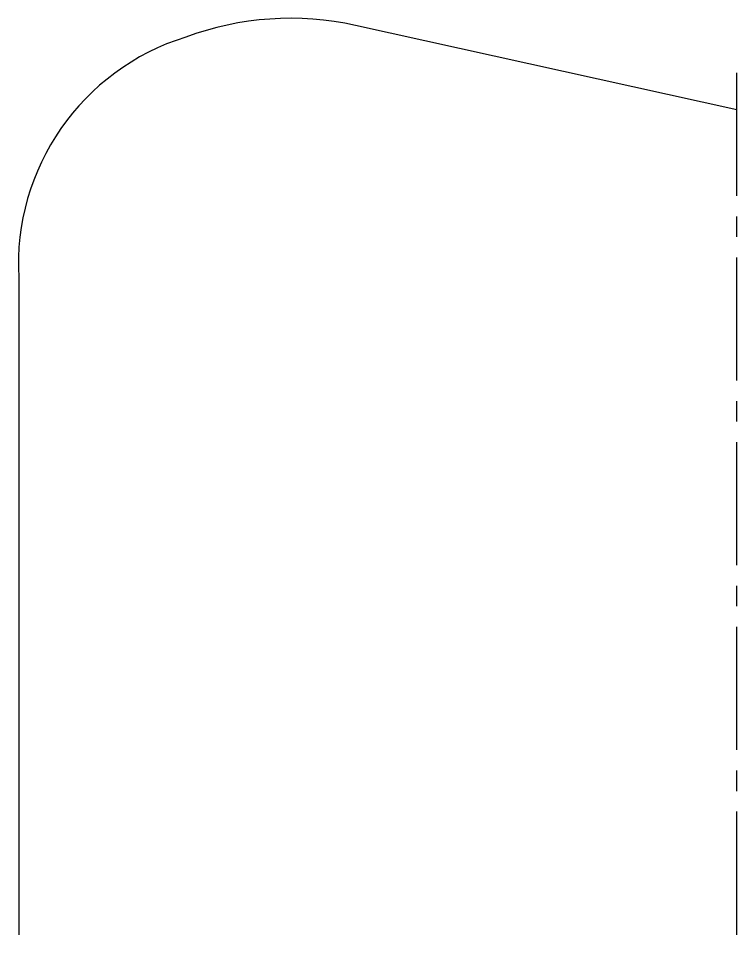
# Model space of a CAD drawing. Header units: inches. Extents: x 13.59 to 17.97, y 10.32 to 15.9.
import ezdxf

# ---------------------------------------------------------------- set-up
doc = ezdxf.new("R2010")
doc.units = ezdxf.units.IN
doc.header["$MEASUREMENT"] = 0
doc.linetypes.add('CENTER2', pattern=[1.125, 0.75, -0.125, 0.125, -0.125])
doc.layers.add('CLine', color=5, linetype='CENTER2')

msp = doc.modelspace()

# ---------------------------------------------------------------- linework, layer by layer
at = {"layer": 'CLine'}
msp.add_line((17.9717, 10.3226), (17.9717, 15.6351), dxfattribs=at)
at = {"layer": 'CLine', "color": 1, "linetype": 'ByBlock', "flags": 128}
msp.add_lwpolyline([(17.9717, 15.3459), (15.6493, 15.8607, 0.144514), (14.6147, 15.7894, 0.343968), (13.5967, 14.3248), (13.5967, 10.3226)], format="xyb", dxfattribs=at)

doc.saveas('drawing.dxf')
